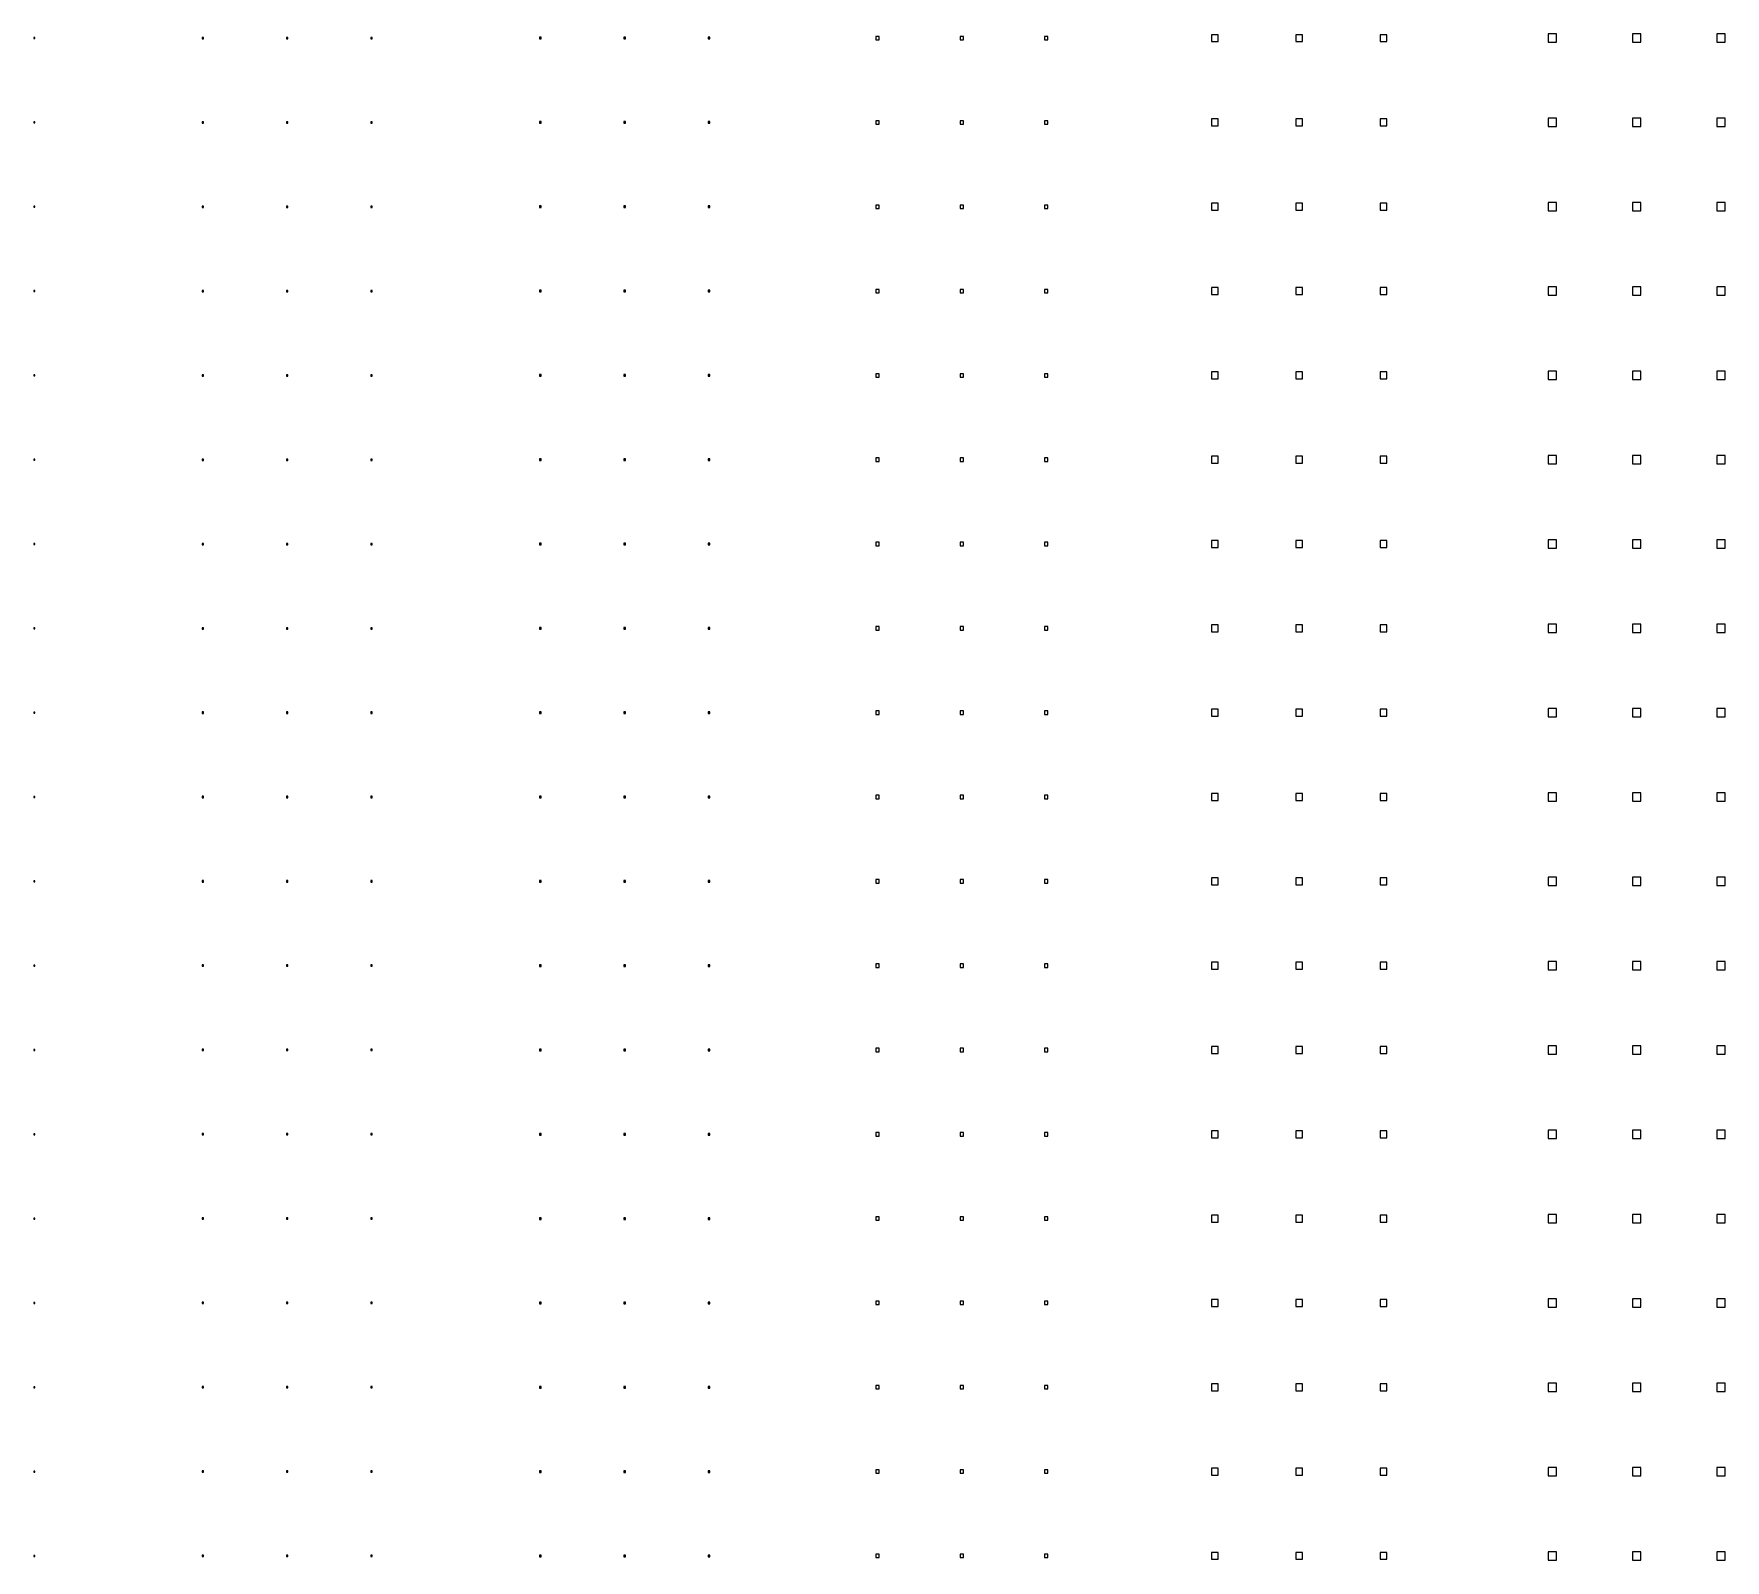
# Model space of a CAD drawing. Extents: x -5117 to 5117, y -2981 to 8396.
# Drawn here: x -2500 to -113, y -2511 to -357 of the extents above; entities that cross this region are included whole.
import ezdxf

# ---------------------------------------------------------------- set-up
doc = ezdxf.new("R2010")
doc.units = 0
doc.layers.get('0').update_dxf_attribs({"linetype": 'CONTINUOUS'})

msp = doc.modelspace()

# ---------------------------------------------------------------- linework, layer by layer
at = {"color": 7}
for points in [[(-828.289749, -357.715652), (-837.810321, -357.715652), (-837.810321, -367.236224), (-828.289749, -367.236224)], [(-709.282601, -357.715652), (-718.803173, -357.715652), (-718.803173, -367.236224), (-709.282601, -367.236224)], [(-590.275453, -357.715652), (-599.796025, -357.715652), (-599.796025, -367.236224), (-590.275453, -367.236224)], [(-351.071086, -356.52558), (-362.971801, -356.52558), (-362.971801, -368.426295), (-351.071086, -368.426295)], [(-232.063938, -356.52558), (-243.964653, -356.52558), (-243.964653, -368.426295), (-232.063938, -368.426295)], [(-113.05679, -356.52558), (-124.957505, -356.52558), (-124.957505, -368.426295), (-113.05679, -368.426295)], [(-2498.555069, -361.880902), (-2499.74514, -361.880902), (-2499.74514, -363.070974), (-2498.555069, -363.070974)], [(-2260.183752, -361.523881), (-2262.087866, -361.523881), (-2262.087866, -363.427995), (-2260.183752, -363.427995)], [(-2141.176604, -361.523881), (-2143.080718, -361.523881), (-2143.080718, -363.427995), (-2141.176604, -363.427995)], [(-2022.169456, -361.523881), (-2024.07357, -361.523881), (-2024.07357, -363.427995), (-2022.169456, -363.427995)], [(-1783.917146, -361.285866), (-1786.297289, -361.285866), (-1786.297289, -363.666009), (-1783.917146, -363.666009)], [(-1664.909998, -361.285866), (-1667.290141, -361.285866), (-1667.290141, -363.666009), (-1664.909998, -363.666009)], [(-1545.90285, -361.285866), (-1548.282993, -361.285866), (-1548.282993, -363.666009), (-1545.90285, -363.666009)], [(-1306.698483, -360.095795), (-1311.458769, -360.095795), (-1311.458769, -364.856081), (-1306.698483, -364.856081)], [(-1187.691335, -360.095795), (-1192.451621, -360.095795), (-1192.451621, -364.856081), (-1187.691335, -364.856081)], [(-1068.684188, -360.095795), (-1073.444474, -360.095795), (-1073.444474, -364.856081), (-1068.684188, -364.856081)], [(-828.289749, -476.7228), (-837.810321, -476.7228), (-837.810321, -486.243372), (-828.289749, -486.243372)], [(-709.282601, -476.7228), (-718.803173, -476.7228), (-718.803173, -486.243372), (-709.282601, -486.243372)], [(-590.275453, -476.7228), (-599.796025, -476.7228), (-599.796025, -486.243372), (-590.275453, -486.243372)], [(-351.071086, -475.532728), (-362.971801, -475.532728), (-362.971801, -487.433443), (-351.071086, -487.433443)], [(-232.063938, -475.532728), (-243.964653, -475.532728), (-243.964653, -487.433443), (-232.063938, -487.433443)], [(-113.05679, -475.532728), (-124.957505, -475.532728), (-124.957505, -487.433443), (-113.05679, -487.433443)], [(-2498.555069, -480.88805), (-2499.74514, -480.88805), (-2499.74514, -482.078121), (-2498.555069, -482.078121)], [(-2260.183752, -480.531028), (-2262.087866, -480.531028), (-2262.087866, -482.435143), (-2260.183752, -482.435143)], [(-2141.176604, -480.531028), (-2143.080718, -480.531028), (-2143.080718, -482.435143), (-2141.176604, -482.435143)], [(-2022.169456, -480.531028), (-2024.07357, -480.531028), (-2024.07357, -482.435143), (-2022.169456, -482.435143)], [(-1783.917146, -480.293014), (-1786.297289, -480.293014), (-1786.297289, -482.673157), (-1783.917146, -482.673157)], [(-1664.909998, -480.293014), (-1667.290141, -480.293014), (-1667.290141, -482.673157), (-1664.909998, -482.673157)], [(-1545.90285, -480.293014), (-1548.282993, -480.293014), (-1548.282993, -482.673157), (-1545.90285, -482.673157)], [(-1306.698483, -479.102943), (-1311.458769, -479.102943), (-1311.458769, -483.863229), (-1306.698483, -483.863229)], [(-1187.691335, -479.102943), (-1192.451621, -479.102943), (-1192.451621, -483.863229), (-1187.691335, -483.863229)], [(-1068.684188, -479.102943), (-1073.444474, -479.102943), (-1073.444474, -483.863229), (-1068.684188, -483.863229)], [(-828.289749, -595.729948), (-837.810321, -595.729948), (-837.810321, -605.250519), (-828.289749, -605.250519)], [(-709.282601, -595.729948), (-718.803173, -595.729948), (-718.803173, -605.250519), (-709.282601, -605.250519)], [(-590.275453, -595.729948), (-599.796025, -595.729948), (-599.796025, -605.250519), (-590.275453, -605.250519)], [(-351.071086, -594.539876), (-362.971801, -594.539876), (-362.971801, -606.440591), (-351.071086, -606.440591)], [(-232.063938, -594.539876), (-243.964653, -594.539876), (-243.964653, -606.440591), (-232.063938, -606.440591)], [(-113.05679, -594.539876), (-124.957505, -594.539876), (-124.957505, -606.440591), (-113.05679, -606.440591)], [(-2498.555069, -599.895198), (-2499.74514, -599.895198), (-2499.74514, -601.085269), (-2498.555069, -601.085269)], [(-2260.183752, -599.538176), (-2262.087866, -599.538176), (-2262.087866, -601.442291), (-2260.183752, -601.442291)], [(-2141.176604, -599.538176), (-2143.080718, -599.538176), (-2143.080718, -601.442291), (-2141.176604, -601.442291)], [(-2022.169456, -599.538176), (-2024.07357, -599.538176), (-2024.07357, -601.442291), (-2022.169456, -601.442291)], [(-1783.917146, -599.300162), (-1786.297289, -599.300162), (-1786.297289, -601.680305), (-1783.917146, -601.680305)], [(-1664.909998, -599.300162), (-1667.290141, -599.300162), (-1667.290141, -601.680305), (-1664.909998, -601.680305)], [(-1545.90285, -599.300162), (-1548.282993, -599.300162), (-1548.282993, -601.680305), (-1545.90285, -601.680305)], [(-1306.698483, -598.110091), (-1311.458769, -598.110091), (-1311.458769, -602.870376), (-1306.698483, -602.870376)], [(-1187.691335, -598.110091), (-1192.451621, -598.110091), (-1192.451621, -602.870376), (-1187.691335, -602.870376)], [(-1068.684188, -598.110091), (-1073.444474, -598.110091), (-1073.444474, -602.870376), (-1068.684188, -602.870376)], [(-828.289749, -714.737095), (-837.810321, -714.737095), (-837.810321, -724.257667), (-828.289749, -724.257667)], [(-709.282601, -714.737095), (-718.803173, -714.737095), (-718.803173, -724.257667), (-709.282601, -724.257667)], [(-590.275453, -714.737095), (-599.796025, -714.737095), (-599.796025, -724.257667), (-590.275453, -724.257667)], [(-351.071086, -713.547024), (-362.971801, -713.547024), (-362.971801, -725.447739), (-351.071086, -725.447739)], [(-232.063938, -713.547024), (-243.964653, -713.547024), (-243.964653, -725.447739), (-232.063938, -725.447739)], [(-113.05679, -713.547024), (-124.957505, -713.547024), (-124.957505, -725.447739), (-113.05679, -725.447739)], [(-2498.555069, -718.902346), (-2499.74514, -718.902346), (-2499.74514, -720.092417), (-2498.555069, -720.092417)], [(-2260.183752, -718.545324), (-2262.087866, -718.545324), (-2262.087866, -720.449438), (-2260.183752, -720.449438)], [(-2141.176604, -718.545324), (-2143.080718, -718.545324), (-2143.080718, -720.449438), (-2141.176604, -720.449438)], [(-2022.169456, -718.545324), (-2024.07357, -718.545324), (-2024.07357, -720.449438), (-2022.169456, -720.449438)], [(-1783.917146, -718.30731), (-1786.297289, -718.30731), (-1786.297289, -720.687453), (-1783.917146, -720.687453)], [(-1664.909998, -718.30731), (-1667.290141, -718.30731), (-1667.290141, -720.687453), (-1664.909998, -720.687453)], [(-1545.90285, -718.30731), (-1548.282993, -718.30731), (-1548.282993, -720.687453), (-1545.90285, -720.687453)], [(-1306.698483, -717.117238), (-1311.458769, -717.117238), (-1311.458769, -721.877524), (-1306.698483, -721.877524)], [(-1187.691335, -717.117238), (-1192.451621, -717.117238), (-1192.451621, -721.877524), (-1187.691335, -721.877524)], [(-1068.684188, -717.117238), (-1073.444474, -717.117238), (-1073.444474, -721.877524), (-1068.684188, -721.877524)], [(-828.289749, -833.744243), (-837.810321, -833.744243), (-837.810321, -843.264815), (-828.289749, -843.264815)], [(-709.282601, -833.744243), (-718.803173, -833.744243), (-718.803173, -843.264815), (-709.282601, -843.264815)], [(-590.275453, -833.744243), (-599.796025, -833.744243), (-599.796025, -843.264815), (-590.275453, -843.264815)], [(-351.071086, -832.554172), (-362.971801, -832.554172), (-362.971801, -844.454887), (-351.071086, -844.454887)], [(-232.063938, -832.554172), (-243.964653, -832.554172), (-243.964653, -844.454887), (-232.063938, -844.454887)], [(-113.05679, -832.554172), (-124.957505, -832.554172), (-124.957505, -844.454887), (-113.05679, -844.454887)], [(-2498.555069, -837.909493), (-2499.74514, -837.909493), (-2499.74514, -839.099565), (-2498.555069, -839.099565)], [(-2260.183752, -837.552472), (-2262.087866, -837.552472), (-2262.087866, -839.456586), (-2260.183752, -839.456586)], [(-2141.176604, -837.552472), (-2143.080718, -837.552472), (-2143.080718, -839.456586), (-2141.176604, -839.456586)], [(-2022.169456, -837.552472), (-2024.07357, -837.552472), (-2024.07357, -839.456586), (-2022.169456, -839.456586)], [(-1783.917146, -837.314458), (-1786.297289, -837.314458), (-1786.297289, -839.694601), (-1783.917146, -839.694601)], [(-1664.909998, -837.314458), (-1667.290141, -837.314458), (-1667.290141, -839.694601), (-1664.909998, -839.694601)], [(-1545.90285, -837.314458), (-1548.282993, -837.314458), (-1548.282993, -839.694601), (-1545.90285, -839.694601)], [(-1306.698483, -836.124386), (-1311.458769, -836.124386), (-1311.458769, -840.884672), (-1306.698483, -840.884672)], [(-1187.691335, -836.124386), (-1192.451621, -836.124386), (-1192.451621, -840.884672), (-1187.691335, -840.884672)], [(-1068.684188, -836.124386), (-1073.444474, -836.124386), (-1073.444474, -840.884672), (-1068.684188, -840.884672)], [(-828.289749, -952.751391), (-837.810321, -952.751391), (-837.810321, -962.271963), (-828.289749, -962.271963)], [(-709.282601, -952.751391), (-718.803173, -952.751391), (-718.803173, -962.271963), (-709.282601, -962.271963)], [(-590.275453, -952.751391), (-599.796025, -952.751391), (-599.796025, -962.271963), (-590.275453, -962.271963)], [(-351.071086, -951.56132), (-362.971801, -951.56132), (-362.971801, -963.462034), (-351.071086, -963.462034)], [(-232.063938, -951.56132), (-243.964653, -951.56132), (-243.964653, -963.462034), (-232.063938, -963.462034)], [(-113.05679, -951.56132), (-124.957505, -951.56132), (-124.957505, -963.462034), (-113.05679, -963.462034)], [(-2498.555069, -956.916641), (-2499.74514, -956.916641), (-2499.74514, -958.106713), (-2498.555069, -958.106713)], [(-2260.183752, -956.55962), (-2262.087866, -956.55962), (-2262.087866, -958.463734), (-2260.183752, -958.463734)], [(-2141.176604, -956.55962), (-2143.080718, -956.55962), (-2143.080718, -958.463734), (-2141.176604, -958.463734)], [(-2022.169456, -956.55962), (-2024.07357, -956.55962), (-2024.07357, -958.463734), (-2022.169456, -958.463734)], [(-1783.917146, -956.321606), (-1786.297289, -956.321606), (-1786.297289, -958.701748), (-1783.917146, -958.701748)], [(-1664.909998, -956.321606), (-1667.290141, -956.321606), (-1667.290141, -958.701748), (-1664.909998, -958.701748)], [(-1545.90285, -956.321606), (-1548.282993, -956.321606), (-1548.282993, -958.701748), (-1545.90285, -958.701748)], [(-1306.698483, -955.131534), (-1311.458769, -955.131534), (-1311.458769, -959.89182), (-1306.698483, -959.89182)], [(-1187.691335, -955.131534), (-1192.451621, -955.131534), (-1192.451621, -959.89182), (-1187.691335, -959.89182)], [(-1068.684188, -955.131534), (-1073.444474, -955.131534), (-1073.444474, -959.89182), (-1068.684188, -959.89182)], [(-828.289749, -1071.758539), (-837.810321, -1071.758539), (-837.810321, -1081.279111), (-828.289749, -1081.279111)], [(-709.282601, -1071.758539), (-718.803173, -1071.758539), (-718.803173, -1081.279111), (-709.282601, -1081.279111)], [(-590.275453, -1071.758539), (-599.796025, -1071.758539), (-599.796025, -1081.279111), (-590.275453, -1081.279111)], [(-351.071086, -1070.568467), (-362.971801, -1070.568467), (-362.971801, -1082.469182), (-351.071086, -1082.469182)], [(-232.063938, -1070.568467), (-243.964653, -1070.568467), (-243.964653, -1082.469182), (-232.063938, -1082.469182)], [(-113.05679, -1070.568467), (-124.957505, -1070.568467), (-124.957505, -1082.469182), (-113.05679, -1082.469182)], [(-2498.555069, -1075.923789), (-2499.74514, -1075.923789), (-2499.74514, -1077.113861), (-2498.555069, -1077.113861)], [(-2260.183752, -1075.566768), (-2262.087866, -1075.566768), (-2262.087866, -1077.470882), (-2260.183752, -1077.470882)], [(-2141.176604, -1075.566768), (-2143.080718, -1075.566768), (-2143.080718, -1077.470882), (-2141.176604, -1077.470882)], [(-2022.169456, -1075.566768), (-2024.07357, -1075.566768), (-2024.07357, -1077.470882), (-2022.169456, -1077.470882)], [(-1783.917146, -1075.328753), (-1786.297289, -1075.328753), (-1786.297289, -1077.708896), (-1783.917146, -1077.708896)], [(-1664.909998, -1075.328753), (-1667.290141, -1075.328753), (-1667.290141, -1077.708896), (-1664.909998, -1077.708896)], [(-1545.90285, -1075.328753), (-1548.282993, -1075.328753), (-1548.282993, -1077.708896), (-1545.90285, -1077.708896)], [(-1306.698483, -1074.138682), (-1311.458769, -1074.138682), (-1311.458769, -1078.898968), (-1306.698483, -1078.898968)], [(-1187.691335, -1074.138682), (-1192.451621, -1074.138682), (-1192.451621, -1078.898968), (-1187.691335, -1078.898968)], [(-1068.684188, -1074.138682), (-1073.444474, -1074.138682), (-1073.444474, -1078.898968), (-1068.684188, -1078.898968)], [(-1306.698483, -1193.14583), (-1311.458769, -1193.14583), (-1311.458769, -1197.906116), (-1306.698483, -1197.906116)], [(-1187.691335, -1193.14583), (-1192.451621, -1193.14583), (-1192.451621, -1197.906116), (-1187.691335, -1197.906116)], [(-1068.684188, -1193.14583), (-1073.444474, -1193.14583), (-1073.444474, -1197.906116), (-1068.684188, -1197.906116)], [(-828.289749, -1190.765687), (-837.810321, -1190.765687), (-837.810321, -1200.286259), (-828.289749, -1200.286259)], [(-709.282601, -1190.765687), (-718.803173, -1190.765687), (-718.803173, -1200.286259), (-709.282601, -1200.286259)], [(-590.275453, -1190.765687), (-599.796025, -1190.765687), (-599.796025, -1200.286259), (-590.275453, -1200.286259)], [(-351.071086, -1189.575615), (-362.971801, -1189.575615), (-362.971801, -1201.47633), (-351.071086, -1201.47633)], [(-232.063938, -1189.575615), (-243.964653, -1189.575615), (-243.964653, -1201.47633), (-232.063938, -1201.47633)], [(-113.05679, -1189.575615), (-124.957505, -1189.575615), (-124.957505, -1201.47633), (-113.05679, -1201.47633)], [(-2498.555069, -1194.930937), (-2499.74514, -1194.930937), (-2499.74514, -1196.121008), (-2498.555069, -1196.121008)], [(-2260.183752, -1194.573915), (-2262.087866, -1194.573915), (-2262.087866, -1196.47803), (-2260.183752, -1196.47803)], [(-2141.176604, -1194.573915), (-2143.080718, -1194.573915), (-2143.080718, -1196.47803), (-2141.176604, -1196.47803)], [(-2022.169456, -1194.573915), (-2024.07357, -1194.573915), (-2024.07357, -1196.47803), (-2022.169456, -1196.47803)], [(-1783.917146, -1194.335901), (-1786.297289, -1194.335901), (-1786.297289, -1196.716044), (-1783.917146, -1196.716044)], [(-1664.909998, -1194.335901), (-1667.290141, -1194.335901), (-1667.290141, -1196.716044), (-1664.909998, -1196.716044)], [(-1545.90285, -1194.335901), (-1548.282993, -1194.335901), (-1548.282993, -1196.716044), (-1545.90285, -1196.716044)], [(-1306.698483, -1312.152978), (-1311.458769, -1312.152978), (-1311.458769, -1316.913263), (-1306.698483, -1316.913263)], [(-1187.691335, -1312.152978), (-1192.451621, -1312.152978), (-1192.451621, -1316.913263), (-1187.691335, -1316.913263)], [(-1068.684188, -1312.152978), (-1073.444474, -1312.152978), (-1073.444474, -1316.913263), (-1068.684188, -1316.913263)], [(-828.289749, -1309.772835), (-837.810321, -1309.772835), (-837.810321, -1319.293406), (-828.289749, -1319.293406)], [(-709.282601, -1309.772835), (-718.803173, -1309.772835), (-718.803173, -1319.293406), (-709.282601, -1319.293406)], [(-590.275453, -1309.772835), (-599.796025, -1309.772835), (-599.796025, -1319.293406), (-590.275453, -1319.293406)], [(-351.071086, -1308.582763), (-362.971801, -1308.582763), (-362.971801, -1320.483478), (-351.071086, -1320.483478)], [(-232.063938, -1308.582763), (-243.964653, -1308.582763), (-243.964653, -1320.483478), (-232.063938, -1320.483478)], [(-113.05679, -1308.582763), (-124.957505, -1308.582763), (-124.957505, -1320.483478), (-113.05679, -1320.483478)], [(-2498.555069, -1313.938085), (-2499.74514, -1313.938085), (-2499.74514, -1315.128156), (-2498.555069, -1315.128156)], [(-2260.183752, -1313.581063), (-2262.087866, -1313.581063), (-2262.087866, -1315.485178), (-2260.183752, -1315.485178)], [(-2141.176604, -1313.581063), (-2143.080718, -1313.581063), (-2143.080718, -1315.485178), (-2141.176604, -1315.485178)], [(-2022.169456, -1313.581063), (-2024.07357, -1313.581063), (-2024.07357, -1315.485178), (-2022.169456, -1315.485178)], [(-1783.917146, -1313.343049), (-1786.297289, -1313.343049), (-1786.297289, -1315.723192), (-1783.917146, -1315.723192)], [(-1664.909998, -1313.343049), (-1667.290141, -1313.343049), (-1667.290141, -1315.723192), (-1664.909998, -1315.723192)], [(-1545.90285, -1313.343049), (-1548.282993, -1313.343049), (-1548.282993, -1315.723192), (-1545.90285, -1315.723192)], [(-1306.698483, -1431.160125), (-1311.458769, -1431.160125), (-1311.458769, -1435.920411), (-1306.698483, -1435.920411)], [(-1187.691335, -1431.160125), (-1192.451621, -1431.160125), (-1192.451621, -1435.920411), (-1187.691335, -1435.920411)], [(-1068.684188, -1431.160125), (-1073.444474, -1431.160125), (-1073.444474, -1435.920411), (-1068.684188, -1435.920411)], [(-828.289749, -1428.779982), (-837.810321, -1428.779982), (-837.810321, -1438.300554), (-828.289749, -1438.300554)], [(-709.282601, -1428.779982), (-718.803173, -1428.779982), (-718.803173, -1438.300554), (-709.282601, -1438.300554)], [(-590.275453, -1428.779982), (-599.796025, -1428.779982), (-599.796025, -1438.300554), (-590.275453, -1438.300554)], [(-351.071086, -1427.589911), (-362.971801, -1427.589911), (-362.971801, -1439.490626), (-351.071086, -1439.490626)], [(-232.063938, -1427.589911), (-243.964653, -1427.589911), (-243.964653, -1439.490626), (-232.063938, -1439.490626)], [(-113.05679, -1427.589911), (-124.957505, -1427.589911), (-124.957505, -1439.490626), (-113.05679, -1439.490626)], [(-2498.555069, -1432.945233), (-2499.74514, -1432.945233), (-2499.74514, -1434.135304), (-2498.555069, -1434.135304)], [(-2260.183752, -1432.588211), (-2262.087866, -1432.588211), (-2262.087866, -1434.492326), (-2260.183752, -1434.492326)], [(-2141.176604, -1432.588211), (-2143.080718, -1432.588211), (-2143.080718, -1434.492326), (-2141.176604, -1434.492326)], [(-2022.169456, -1432.588211), (-2024.07357, -1432.588211), (-2024.07357, -1434.492326), (-2022.169456, -1434.492326)], [(-1783.917146, -1432.350197), (-1786.297289, -1432.350197), (-1786.297289, -1434.73034), (-1783.917146, -1434.73034)], [(-1664.909998, -1432.350197), (-1667.290141, -1432.350197), (-1667.290141, -1434.73034), (-1664.909998, -1434.73034)], [(-1545.90285, -1432.350197), (-1548.282993, -1432.350197), (-1548.282993, -1434.73034), (-1545.90285, -1434.73034)], [(-1306.698483, -1550.167273), (-1311.458769, -1550.167273), (-1311.458769, -1554.927559), (-1306.698483, -1554.927559)], [(-1187.691335, -1550.167273), (-1192.451621, -1550.167273), (-1192.451621, -1554.927559), (-1187.691335, -1554.927559)], [(-1068.684188, -1550.167273), (-1073.444474, -1550.167273), (-1073.444474, -1554.927559), (-1068.684188, -1554.927559)], [(-828.289749, -1547.78713), (-837.810321, -1547.78713), (-837.810321, -1557.307702), (-828.289749, -1557.307702)], [(-709.282601, -1547.78713), (-718.803173, -1547.78713), (-718.803173, -1557.307702), (-709.282601, -1557.307702)], [(-590.275453, -1547.78713), (-599.796025, -1547.78713), (-599.796025, -1557.307702), (-590.275453, -1557.307702)], [(-351.071086, -1546.597059), (-362.971801, -1546.597059), (-362.971801, -1558.497774), (-351.071086, -1558.497774)], [(-232.063938, -1546.597059), (-243.964653, -1546.597059), (-243.964653, -1558.497774), (-232.063938, -1558.497774)], [(-113.05679, -1546.597059), (-124.957505, -1546.597059), (-124.957505, -1558.497774), (-113.05679, -1558.497774)], [(-2498.555069, -1551.95238), (-2499.74514, -1551.95238), (-2499.74514, -1553.142452), (-2498.555069, -1553.142452)], [(-2260.183752, -1551.595359), (-2262.087866, -1551.595359), (-2262.087866, -1553.499473), (-2260.183752, -1553.499473)], [(-2141.176604, -1551.595359), (-2143.080718, -1551.595359), (-2143.080718, -1553.499473), (-2141.176604, -1553.499473)], [(-2022.169456, -1551.595359), (-2024.07357, -1551.595359), (-2024.07357, -1553.499473), (-2022.169456, -1553.499473)], [(-1783.917146, -1551.357345), (-1786.297289, -1551.357345), (-1786.297289, -1553.737488), (-1783.917146, -1553.737488)], [(-1664.909998, -1551.357345), (-1667.290141, -1551.357345), (-1667.290141, -1553.737488), (-1664.909998, -1553.737488)], [(-1545.90285, -1551.357345), (-1548.282993, -1551.357345), (-1548.282993, -1553.737488), (-1545.90285, -1553.737488)], [(-2260.183752, -1670.602507), (-2262.087866, -1670.602507), (-2262.087866, -1672.506621), (-2260.183752, -1672.506621)], [(-2141.176604, -1670.602507), (-2143.080718, -1670.602507), (-2143.080718, -1672.506621), (-2141.176604, -1672.506621)], [(-2022.169456, -1670.602507), (-2024.07357, -1670.602507), (-2024.07357, -1672.506621), (-2022.169456, -1672.506621)], [(-1783.917146, -1670.364493), (-1786.297289, -1670.364493), (-1786.297289, -1672.744635), (-1783.917146, -1672.744635)], [(-1664.909998, -1670.364493), (-1667.290141, -1670.364493), (-1667.290141, -1672.744635), (-1664.909998, -1672.744635)], [(-1545.90285, -1670.364493), (-1548.282993, -1670.364493), (-1548.282993, -1672.744635), (-1545.90285, -1672.744635)], [(-1306.698483, -1669.174421), (-1311.458769, -1669.174421), (-1311.458769, -1673.934707), (-1306.698483, -1673.934707)], [(-1187.691335, -1669.174421), (-1192.451621, -1669.174421), (-1192.451621, -1673.934707), (-1187.691335, -1673.934707)], [(-1068.684188, -1669.174421), (-1073.444474, -1669.174421), (-1073.444474, -1673.934707), (-1068.684188, -1673.934707)], [(-828.289749, -1666.794278), (-837.810321, -1666.794278), (-837.810321, -1676.31485), (-828.289749, -1676.31485)], [(-709.282601, -1666.794278), (-718.803173, -1666.794278), (-718.803173, -1676.31485), (-709.282601, -1676.31485)], [(-590.275453, -1666.794278), (-599.796025, -1666.794278), (-599.796025, -1676.31485), (-590.275453, -1676.31485)], [(-351.071086, -1665.604207), (-362.971801, -1665.604207), (-362.971801, -1677.504921), (-351.071086, -1677.504921)], [(-232.063938, -1665.604207), (-243.964653, -1665.604207), (-243.964653, -1677.504921), (-232.063938, -1677.504921)], [(-113.05679, -1665.604207), (-124.957505, -1665.604207), (-124.957505, -1677.504921), (-113.05679, -1677.504921)], [(-2498.555069, -1670.959528), (-2499.74514, -1670.959528), (-2499.74514, -1672.1496), (-2498.555069, -1672.1496)], [(-2498.555069, -1789.966676), (-2499.74514, -1789.966676), (-2499.74514, -1791.156748), (-2498.555069, -1791.156748)], [(-2260.183752, -1789.609655), (-2262.087866, -1789.609655), (-2262.087866, -1791.513769), (-2260.183752, -1791.513769)], [(-2141.176604, -1789.609655), (-2143.080718, -1789.609655), (-2143.080718, -1791.513769), (-2141.176604, -1791.513769)], [(-2022.169456, -1789.609655), (-2024.07357, -1789.609655), (-2024.07357, -1791.513769), (-2022.169456, -1791.513769)], [(-1783.917146, -1789.37164), (-1786.297289, -1789.37164), (-1786.297289, -1791.751783), (-1783.917146, -1791.751783)], [(-1664.909998, -1789.37164), (-1667.290141, -1789.37164), (-1667.290141, -1791.751783), (-1664.909998, -1791.751783)], [(-1545.90285, -1789.37164), (-1548.282993, -1789.37164), (-1548.282993, -1791.751783), (-1545.90285, -1791.751783)], [(-1306.698483, -1788.181569), (-1311.458769, -1788.181569), (-1311.458769, -1792.941855), (-1306.698483, -1792.941855)], [(-1187.691335, -1788.181569), (-1192.451621, -1788.181569), (-1192.451621, -1792.941855), (-1187.691335, -1792.941855)], [(-1068.684188, -1788.181569), (-1073.444474, -1788.181569), (-1073.444474, -1792.941855), (-1068.684188, -1792.941855)], [(-828.289749, -1785.801426), (-837.810321, -1785.801426), (-837.810321, -1795.321998), (-828.289749, -1795.321998)], [(-709.282601, -1785.801426), (-718.803173, -1785.801426), (-718.803173, -1795.321998), (-709.282601, -1795.321998)], [(-590.275453, -1785.801426), (-599.796025, -1785.801426), (-599.796025, -1795.321998), (-590.275453, -1795.321998)], [(-351.071086, -1784.611354), (-362.971801, -1784.611354), (-362.971801, -1796.512069), (-351.071086, -1796.512069)], [(-232.063938, -1784.611354), (-243.964653, -1784.611354), (-243.964653, -1796.512069), (-232.063938, -1796.512069)], [(-113.05679, -1784.611354), (-124.957505, -1784.611354), (-124.957505, -1796.512069), (-113.05679, -1796.512069)], [(-2498.555069, -1908.973824), (-2499.74514, -1908.973824), (-2499.74514, -1910.163895), (-2498.555069, -1910.163895)], [(-2260.183752, -1908.616803), (-2262.087866, -1908.616803), (-2262.087866, -1910.520917), (-2260.183752, -1910.520917)], [(-2141.176604, -1908.616803), (-2143.080718, -1908.616803), (-2143.080718, -1910.520917), (-2141.176604, -1910.520917)], [(-2022.169456, -1908.616803), (-2024.07357, -1908.616803), (-2024.07357, -1910.520917), (-2022.169456, -1910.520917)], [(-1783.917146, -1908.378788), (-1786.297289, -1908.378788), (-1786.297289, -1910.758931), (-1783.917146, -1910.758931)], [(-1664.909998, -1908.378788), (-1667.290141, -1908.378788), (-1667.290141, -1910.758931), (-1664.909998, -1910.758931)], [(-1545.90285, -1908.378788), (-1548.282993, -1908.378788), (-1548.282993, -1910.758931), (-1545.90285, -1910.758931)], [(-1306.698483, -1907.188717), (-1311.458769, -1907.188717), (-1311.458769, -1911.949003), (-1306.698483, -1911.949003)], [(-1187.691335, -1907.188717), (-1192.451621, -1907.188717), (-1192.451621, -1911.949003), (-1187.691335, -1911.949003)], [(-1068.684188, -1907.188717), (-1073.444474, -1907.188717), (-1073.444474, -1911.949003), (-1068.684188, -1911.949003)], [(-828.289749, -1904.808574), (-837.810321, -1904.808574), (-837.810321, -1914.329146), (-828.289749, -1914.329146)], [(-709.282601, -1904.808574), (-718.803173, -1904.808574), (-718.803173, -1914.329146), (-709.282601, -1914.329146)], [(-590.275453, -1904.808574), (-599.796025, -1904.808574), (-599.796025, -1914.329146), (-590.275453, -1914.329146)], [(-351.071086, -1903.618502), (-362.971801, -1903.618502), (-362.971801, -1915.519217), (-351.071086, -1915.519217)], [(-232.063938, -1903.618502), (-243.964653, -1903.618502), (-243.964653, -1915.519217), (-232.063938, -1915.519217)], [(-113.05679, -1903.618502), (-124.957505, -1903.618502), (-124.957505, -1915.519217), (-113.05679, -1915.519217)], [(-2498.555069, -2027.980972), (-2499.74514, -2027.980972), (-2499.74514, -2029.171043), (-2498.555069, -2029.171043)], [(-2260.183752, -2027.62395), (-2262.087866, -2027.62395), (-2262.087866, -2029.528065), (-2260.183752, -2029.528065)], [(-2141.176604, -2027.62395), (-2143.080718, -2027.62395), (-2143.080718, -2029.528065), (-2141.176604, -2029.528065)], [(-2022.169456, -2027.62395), (-2024.07357, -2027.62395), (-2024.07357, -2029.528065), (-2022.169456, -2029.528065)], [(-1783.917146, -2027.385936), (-1786.297289, -2027.385936), (-1786.297289, -2029.766079), (-1783.917146, -2029.766079)], [(-1664.909998, -2027.385936), (-1667.290141, -2027.385936), (-1667.290141, -2029.766079), (-1664.909998, -2029.766079)], [(-1545.90285, -2027.385936), (-1548.282993, -2027.385936), (-1548.282993, -2029.766079), (-1545.90285, -2029.766079)], [(-1306.698483, -2026.195865), (-1311.458769, -2026.195865), (-1311.458769, -2030.95615), (-1306.698483, -2030.95615)], [(-1187.691335, -2026.195865), (-1192.451621, -2026.195865), (-1192.451621, -2030.95615), (-1187.691335, -2030.95615)], [(-1068.684188, -2026.195865), (-1073.444474, -2026.195865), (-1073.444474, -2030.95615), (-1068.684188, -2030.95615)], [(-828.289749, -2023.815722), (-837.810321, -2023.815722), (-837.810321, -2033.336293), (-828.289749, -2033.336293)], [(-709.282601, -2023.815722), (-718.803173, -2023.815722), (-718.803173, -2033.336293), (-709.282601, -2033.336293)], [(-590.275453, -2023.815722), (-599.796025, -2023.815722), (-599.796025, -2033.336293), (-590.275453, -2033.336293)], [(-351.071086, -2022.62565), (-362.971801, -2022.62565), (-362.971801, -2034.526365), (-351.071086, -2034.526365)], [(-232.063938, -2022.62565), (-243.964653, -2022.62565), (-243.964653, -2034.526365), (-232.063938, -2034.526365)], [(-113.05679, -2022.62565), (-124.957505, -2022.62565), (-124.957505, -2034.526365), (-113.05679, -2034.526365)], [(-2498.555069, -2146.98812), (-2499.74514, -2146.98812), (-2499.74514, -2148.178191), (-2498.555069, -2148.178191)], [(-2260.183752, -2146.631098), (-2262.087866, -2146.631098), (-2262.087866, -2148.535213), (-2260.183752, -2148.535213)], [(-2141.176604, -2146.631098), (-2143.080718, -2146.631098), (-2143.080718, -2148.535213), (-2141.176604, -2148.535213)], [(-2022.169456, -2146.631098), (-2024.07357, -2146.631098), (-2024.07357, -2148.535213), (-2022.169456, -2148.535213)], [(-1783.917146, -2146.393084), (-1786.297289, -2146.393084), (-1786.297289, -2148.773227), (-1783.917146, -2148.773227)], [(-1664.909998, -2146.393084), (-1667.290141, -2146.393084), (-1667.290141, -2148.773227), (-1664.909998, -2148.773227)], [(-1545.90285, -2146.393084), (-1548.282993, -2146.393084), (-1548.282993, -2148.773227), (-1545.90285, -2148.773227)], [(-1306.698483, -2145.203012), (-1311.458769, -2145.203012), (-1311.458769, -2149.963298), (-1306.698483, -2149.963298)], [(-1187.691335, -2145.203012), (-1192.451621, -2145.203012), (-1192.451621, -2149.963298), (-1187.691335, -2149.963298)], [(-1068.684188, -2145.203012), (-1073.444474, -2145.203012), (-1073.444474, -2149.963298), (-1068.684188, -2149.963298)], [(-828.289749, -2142.822869), (-837.810321, -2142.822869), (-837.810321, -2152.343441), (-828.289749, -2152.343441)], [(-709.282601, -2142.822869), (-718.803173, -2142.822869), (-718.803173, -2152.343441), (-709.282601, -2152.343441)], [(-590.275453, -2142.822869), (-599.796025, -2142.822869), (-599.796025, -2152.343441), (-590.275453, -2152.343441)], [(-351.071086, -2141.632798), (-362.971801, -2141.632798), (-362.971801, -2153.533513), (-351.071086, -2153.533513)], [(-232.063938, -2141.632798), (-243.964653, -2141.632798), (-243.964653, -2153.533513), (-232.063938, -2153.533513)], [(-113.05679, -2141.632798), (-124.957505, -2141.632798), (-124.957505, -2153.533513), (-113.05679, -2153.533513)], [(-2498.555069, -2265.995267), (-2499.74514, -2265.995267), (-2499.74514, -2267.185339), (-2498.555069, -2267.185339)], [(-2260.183752, -2265.638246), (-2262.087866, -2265.638246), (-2262.087866, -2267.54236), (-2260.183752, -2267.54236)], [(-2141.176604, -2265.638246), (-2143.080718, -2265.638246), (-2143.080718, -2267.54236), (-2141.176604, -2267.54236)], [(-2022.169456, -2265.638246), (-2024.07357, -2265.638246), (-2024.07357, -2267.54236), (-2022.169456, -2267.54236)], [(-1783.917146, -2265.400232), (-1786.297289, -2265.400232), (-1786.297289, -2267.780375), (-1783.917146, -2267.780375)], [(-1664.909998, -2265.400232), (-1667.290141, -2265.400232), (-1667.290141, -2267.780375), (-1664.909998, -2267.780375)], [(-1545.90285, -2265.400232), (-1548.282993, -2265.400232), (-1548.282993, -2267.780375), (-1545.90285, -2267.780375)], [(-1306.698483, -2264.21016), (-1311.458769, -2264.21016), (-1311.458769, -2268.970446), (-1306.698483, -2268.970446)], [(-1187.691335, -2264.21016), (-1192.451621, -2264.21016), (-1192.451621, -2268.970446), (-1187.691335, -2268.970446)], [(-1068.684188, -2264.21016), (-1073.444474, -2264.21016), (-1073.444474, -2268.970446), (-1068.684188, -2268.970446)], [(-828.289749, -2261.830017), (-837.810321, -2261.830017), (-837.810321, -2271.350589), (-828.289749, -2271.350589)], [(-709.282601, -2261.830017), (-718.803173, -2261.830017), (-718.803173, -2271.350589), (-709.282601, -2271.350589)], [(-590.275453, -2261.830017), (-599.796025, -2261.830017), (-599.796025, -2271.350589), (-590.275453, -2271.350589)], [(-351.071086, -2260.639946), (-362.971801, -2260.639946), (-362.971801, -2272.540661), (-351.071086, -2272.540661)], [(-232.063938, -2260.639946), (-243.964653, -2260.639946), (-243.964653, -2272.540661), (-232.063938, -2272.540661)], [(-113.05679, -2260.639946), (-124.957505, -2260.639946), (-124.957505, -2272.540661), (-113.05679, -2272.540661)], [(-2498.555069, -2385.002415), (-2499.74514, -2385.002415), (-2499.74514, -2386.192487), (-2498.555069, -2386.192487)], [(-2260.183752, -2384.645394), (-2262.087866, -2384.645394), (-2262.087866, -2386.549508), (-2260.183752, -2386.549508)], [(-2141.176604, -2384.645394), (-2143.080718, -2384.645394), (-2143.080718, -2386.549508), (-2141.176604, -2386.549508)], [(-2022.169456, -2384.645394), (-2024.07357, -2384.645394), (-2024.07357, -2386.549508), (-2022.169456, -2386.549508)], [(-1783.917146, -2384.40738), (-1786.297289, -2384.40738), (-1786.297289, -2386.787523), (-1783.917146, -2386.787523)], [(-1664.909998, -2384.40738), (-1667.290141, -2384.40738), (-1667.290141, -2386.787523), (-1664.909998, -2386.787523)], [(-1545.90285, -2384.40738), (-1548.282993, -2384.40738), (-1548.282993, -2386.787523), (-1545.90285, -2386.787523)], [(-1306.698483, -2383.217308), (-1311.458769, -2383.217308), (-1311.458769, -2387.977594), (-1306.698483, -2387.977594)], [(-1187.691335, -2383.217308), (-1192.451621, -2383.217308), (-1192.451621, -2387.977594), (-1187.691335, -2387.977594)], [(-1068.684188, -2383.217308), (-1073.444474, -2383.217308), (-1073.444474, -2387.977594), (-1068.684188, -2387.977594)], [(-828.289749, -2380.837165), (-837.810321, -2380.837165), (-837.810321, -2390.357737), (-828.289749, -2390.357737)], [(-709.282601, -2380.837165), (-718.803173, -2380.837165), (-718.803173, -2390.357737), (-709.282601, -2390.357737)], [(-590.275453, -2380.837165), (-599.796025, -2380.837165), (-599.796025, -2390.357737), (-590.275453, -2390.357737)], [(-351.071086, -2379.647094), (-362.971801, -2379.647094), (-362.971801, -2391.547808), (-351.071086, -2391.547808)], [(-232.063938, -2379.647094), (-243.964653, -2379.647094), (-243.964653, -2391.547808), (-232.063938, -2391.547808)], [(-113.05679, -2379.647094), (-124.957505, -2379.647094), (-124.957505, -2391.547808), (-113.05679, -2391.547808)], [(-2498.555069, -2504.009563), (-2499.74514, -2504.009563), (-2499.74514, -2505.199635), (-2498.555069, -2505.199635)], [(-2260.183752, -2503.652542), (-2262.087866, -2503.652542), (-2262.087866, -2505.556656), (-2260.183752, -2505.556656)], [(-2141.176604, -2503.652542), (-2143.080718, -2503.652542), (-2143.080718, -2505.556656), (-2141.176604, -2505.556656)], [(-2022.169456, -2503.652542), (-2024.07357, -2503.652542), (-2024.07357, -2505.556656), (-2022.169456, -2505.556656)], [(-1783.917146, -2503.414527), (-1786.297289, -2503.414527), (-1786.297289, -2505.79467), (-1783.917146, -2505.79467)], [(-1664.909998, -2503.414527), (-1667.290141, -2503.414527), (-1667.290141, -2505.79467), (-1664.909998, -2505.79467)], [(-1545.90285, -2503.414527), (-1548.282993, -2503.414527), (-1548.282993, -2505.79467), (-1545.90285, -2505.79467)], [(-1306.698483, -2502.224456), (-1311.458769, -2502.224456), (-1311.458769, -2506.984742), (-1306.698483, -2506.984742)], [(-1187.691335, -2502.224456), (-1192.451621, -2502.224456), (-1192.451621, -2506.984742), (-1187.691335, -2506.984742)], [(-1068.684188, -2502.224456), (-1073.444474, -2502.224456), (-1073.444474, -2506.984742), (-1068.684188, -2506.984742)], [(-828.289749, -2499.844313), (-837.810321, -2499.844313), (-837.810321, -2509.364885), (-828.289749, -2509.364885)], [(-709.282601, -2499.844313), (-718.803173, -2499.844313), (-718.803173, -2509.364885), (-709.282601, -2509.364885)], [(-590.275453, -2499.844313), (-599.796025, -2499.844313), (-599.796025, -2509.364885), (-590.275453, -2509.364885)], [(-351.071086, -2498.654241), (-362.971801, -2498.654241), (-362.971801, -2510.554956), (-351.071086, -2510.554956)], [(-232.063938, -2498.654241), (-243.964653, -2498.654241), (-243.964653, -2510.554956), (-232.063938, -2510.554956)], [(-113.05679, -2498.654241), (-124.957505, -2498.654241), (-124.957505, -2510.554956), (-113.05679, -2510.554956)]]:
    msp.add_lwpolyline(points, close=True, dxfattribs=at)

doc.saveas('drawing.dxf')
